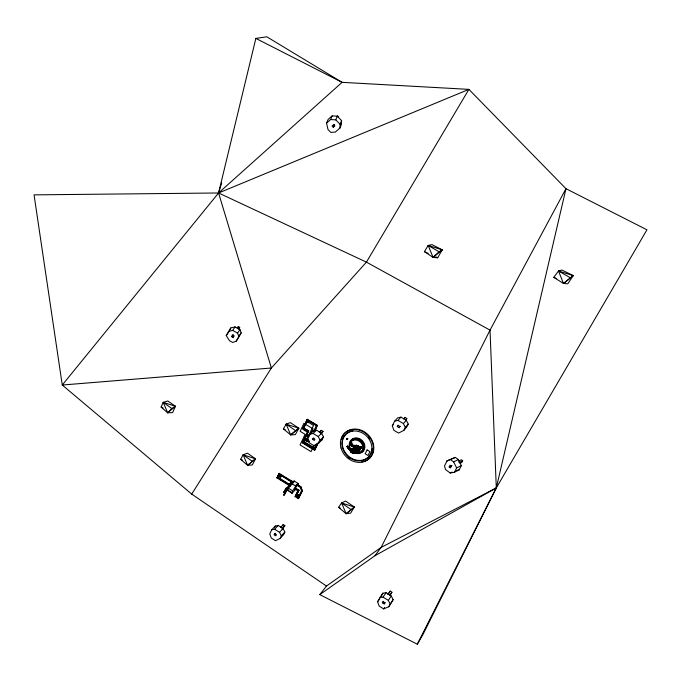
<?xml version="1.0" encoding="UTF-8"?>
<svg xmlns="http://www.w3.org/2000/svg" width="681" height="681" viewBox="0 0 681 681"><rect width="100%" height="100%" fill="white"/><g stroke="black" fill="none" stroke-linecap="round" stroke-linejoin="round"><path stroke-width="1.02" d="M339.998 127.977L340.066 124.265L341.547 120.571L337.299 116.196L332.166 115.889L328.114 119.464L326.539 123.142L328.021 129.552L330.779 132.378L335.273 132.097L339.998 127.977L341.47 124.265L341.547 120.571M358.904 450.371L360.189 448.958L360.155 449.86L357.712 452.822L354.954 452.618L354.588 453.24L351.983 452.78L348.246 448.089L348.544 447.613L353.984 449.852L356.606 451.903C366.463 441.756 360.062 449.869 356.972 452.712L359.304 449.554L356.384 445.246C353.379 446.132 347.65 444.838 352 443.161C350.783 447.085 348.927 444.982 351.762 442.769M351.362 450.958L351.966 451.18L350.247 450.03C351.592 453.938 345.386 444.148 350.672 449.222L349.268 448.047L348.561 448.779L353.26 452.856L354.239 450.473L356.75 447.621L356.835 445.868L350.451 444.599M353.371 452.593L353.558 453.044L353.703 451.843L352.715 451.648L352.264 452.593L353.345 453.044L353.064 451.707L353.558 453.044L352.264 452.593M358.419 452.184L360.385 448.141L354.239 450.473M354.954 452.618L357.712 452.822L359.304 449.554L356.299 448.132L352.843 449.63L354.988 448.089L354.946 445.459M354.154 452.439L354.588 453.24L356.401 449.647L359.304 449.554L356.231 452.601L354.588 453.24L353.814 451.614L353.984 449.852L350.834 449.4L350.885 450.115M356.623 452.788L356.299 448.132L354.988 448.089L355.133 446.651L356.835 445.868L361.279 447.136L358.504 451.188L357.959 450.728M356.606 451.903L358.215 449.511L358.189 447.408L358.002 446.217L356.384 445.246L358.002 446.217M417.308 644.2L496.304 487.928L565.971 188.688L468.894 89.373L342.083 82.341L255.86 38.408L218.575 192.978L62.269 385.029L191.701 494.091L326.471 586.06L381.13 547.405L496.304 487.928L646.95 229.803L565.971 188.688L490.022 330.132L381.13 547.405L374.993 555.705L319.781 594.624L417.308 644.2L422.833 634.726L496.304 487.928L490.022 330.132L366.429 262.134L218.575 192.978L34.05 194.868L62.269 385.029L271.378 368.012L366.429 262.134L468.894 89.373L218.575 192.978L271.378 368.012L191.701 494.091M349.974 450.252L348.246 448.089L350.153 448.387A3.32 1.864 26 0 1 351.677 449L353.26 452.856L353.49 452.244M221.708 182.831L218.575 192.978L342.083 82.341L266.807 36.8L255.86 38.408M288.335 488.362L287.944 489.103L288.404 488.328M359.926 446.796L358.844 448.277M333.273 127.253L334.89 125.84L333.707 124.623L332.09 126.036L333.273 127.253L334.414 124.478M340.066 124.265L335.784 119.865L337.299 116.196M347.148 446.923L347.327 446.498L349.957 448.515L349.344 449.469A1.124 0.63 26 0 1 349.183 449.273L347.148 446.923L347.387 446.004L349.957 448.515L355.159 448.626L354.52 449.315M326.539 123.142L330.617 119.55L332.166 115.889M161.116 407.059L163.202 402.352L167.798 400.964L175.451 406.293L172.616 412.609L167.671 412.805L161.116 407.059L163.031 407.987M353.524 452.601L353.89 451.775L355.329 451.452L355.669 452.022L355.005 453.384L353.524 452.601L355.005 453.384L354.171 451.699L354.741 453.376L354.401 452.856M348.561 448.779L351.983 452.78L352.605 451.409L355.584 451.214L356.231 452.601M303.36 427.668C300.423 430.75 315.405 434.504 302.909 428.647L307.284 419.292L317.389 425.319L314.954 430.452M351.038 451.869L350.638 452.542L352.605 451.409L348.698 448.473L349.736 448.319L353.814 451.614M348.144 448.294L348.544 447.613L348.629 448.762L348.144 448.294L348.544 447.613L349.557 449.664A3.294 1.847 26 0 1 350.443 449.945M286.097 490.252L283.747 494.942L286.939 489.554L283.713 492.278L285.901 488.158L287.433 487.639L291.63 480.905L288.497 487.196L291.162 484.523L290.063 485.996L276.92 477.892L278.87 473.704L279.219 473.372L293.86 482.378M276.92 477.892L279.219 473.372M277.916 477.773L279.755 474.24L277.916 477.773L290.557 485.562M302.662 428.877L307.284 419.292M303.59 428.179L308.723 430.877L303.59 428.179L307.548 420.024L316.716 425.497L313.796 431.66M303.837 427.957L307.548 420.024M347.685 446.489L347.455 446.012L347.029 446.591L347.216 446.2L347.489 446.906M307.752 422.211L308.689 421.982L308.221 422.765L307.565 422.373L308.033 421.59M348.485 448.149L348.927 447.604L350.792 449.162M351.6 443.101L350.553 445.587L354.988 448.089M350.894 445.204L351.166 444.633L350.57 444.276L350.179 445.178L350.894 445.204L350.298 444.846M349.14 449.588L349.736 448.319L350.315 449.477M349.344 449.469L349.957 448.515L349.455 448.694L347.327 446.498M318.768 441.867L314.622 450.269L302.355 442.871L307.557 431.814M307.803 431.584L302.355 442.871M316.325 444.557L314.392 448.336L303.471 441.748L306.62 435.346M309.302 435.857L306.918 434.418L308.476 431.107M303.471 441.748L308.723 430.877M308.357 436.393L306.595 440.122L307.786 440.837M309.974 434.172L307.872 438.624L309.455 442.956L313.881 445.621L318.699 443.11L322.096 439.79L323.466 436.93L321.619 433.252L316.52 430.196L313.43 430.92L309.974 434.172L313.081 433.448L316.52 430.196M310.604 434.18L313.115 428.868L303.896 423.344L300.168 431.32L305.079 434.274L303.513 437.602L309.123 440.973L308.57 442.131L302.968 438.76L300.057 444.965L311.047 451.605L314.018 445.374M352.503 444.923L353.89 446.6L351.754 446.183L353.499 446.83L353.337 446.302L354.784 447.426M351.26 451.231L351.932 450.907M313.975 431.013L316.716 425.497M314.716 430.681L317.389 425.319M287.399 489.903L291.553 483.527L294.115 480.956L298.329 483.544L297.997 484.234A3.414 0.511 -59.1 0 0 295.443 488.183A3.414 0.511 -59.1 0 0 295.486 489.486L292.106 493.291L287.399 489.903L292.106 493.291M312.545 439.373L313.132 438.138L314.886 439.194L314.299 440.428L312.545 439.373L313.915 438.062M294.115 480.956L293.792 481.646A3.414 0.528 -59.1 0 0 292.03 484.097M271.71 529.784L269.761 533.895L271.293 538.024L275.507 540.688L280.053 538.492L283.577 534.679L284.854 532.04L283.066 528.516L278.206 525.468L275.286 526.03L271.71 529.784L274.647 529.222L278.206 525.468M274.511 527.664L275.286 526.03M291.63 492.516L295.775 486.123L298.329 483.544M320.742 431.541L321.321 430.324L323.058 431.354L321.117 433.882M348.987 448.651L349.268 448.047M314.392 448.336L316.512 443.901M274.188 534.764L274.732 533.623L276.409 534.679L275.865 535.819L274.188 534.764L275.609 533.257M314.622 450.269L318.095 443.008M318.699 443.11L320.07 440.224L323.466 436.93M297.35 484.523L300.84 486.668L302.364 490.729L298.397 498.637L295.111 496.602L297.886 490.805L294.388 488.652M295.111 496.602L298.218 490.465L295.597 488.856M296.141 484.327L300.551 487.017L301.845 490.55L298.176 497.802L295.894 496.398L299.019 490.218L295.409 487.996M295.894 496.398L299.019 490.218M282.675 525.741L283.219 524.617L284.871 525.655L282.223 529.026M297.563 495.402C297.648 493.521 298.542 497.019 297.742 495.215M298.057 495.41L298.661 495.027L298.201 495.802M298.176 497.802L301.845 490.55M298.397 498.637L302.364 490.729M280.053 538.492L281.33 535.845L284.854 532.04M346.689 439.194L347.531 439.424L346.689 439.194L347.165 438.402L347.199 439.219M347.361 439.594L347.829 438.802M354.912 452.925L355.942 451.605L356.512 452.933L354.912 452.925L356.393 451.988M358.112 452.005L360.189 448.958M392.29 425.812L394.639 421.173L397.619 417.896L400.939 417.138L406.336 420.279L408.234 424.093L406.71 427.072L403.782 430.418L398.572 433.065L393.89 430.315L392.29 425.812L393.49 424.493M397.278 426.57L397.925 425.284L399.79 426.374L399.134 427.659L397.278 426.57L398.462 425.242M404.344 418.67L404.991 417.402L406.821 418.474L406.174 419.743M403.782 430.418L405.314 427.421L408.234 424.093M447.068 460.875L444.506 465.898L445.519 469.558L450.175 473.006L454.389 472.282L459.122 469.941L461.369 465.608L458.356 459.607L455.342 457.402L447.068 460.875L455.342 457.402M449.171 466.962L450.056 465.234L451.358 466.196L450.473 467.915L449.171 466.962L452.031 465.583M226.228 335.563L230.825 327.919L235.098 326.897L239.993 329.595L241.159 332.813L236.281 341.121L232.715 342.492L229.54 340.738L226.228 335.563L228.705 332.022M229.557 330.379L230.825 327.919M454.389 472.282L456.636 467.915L461.369 465.608M458.585 461.139L461.403 459.786L462.688 460.722L461.812 462.425L459.93 463.335M231.685 336.669L232.536 335.035L233.898 335.793L233.047 337.427L231.685 336.669L233.149 334.541M237.507 328.216L238.35 326.608L239.686 327.348L238.852 328.957M236.281 341.121L241.159 332.813M255.52 458.807L252.31 464.936L247.595 465.31L240.665 459.3L243.16 454.814L247.433 453.18L255.52 458.807L247.595 465.31L243.16 454.814L255.52 458.807L247.595 465.31M284.028 492.474L286.216 488.354L287.748 487.834L291.945 481.101L288.497 487.196M283.441 494.747L284.028 494.917L286.718 489.86M283.747 494.942L284.335 495.104L287.484 489.213M377.597 601.757L382.841 593.202L386.05 592.7L391.269 595.977L393.116 599.655L388.706 606.788L383.684 608.916L379.155 606.056L377.597 601.757L379.606 598.82M354.009 449.128L355.269 449.307L354.912 450.839L354.026 451.043L352.094 449.928M381.054 596.522L382.841 593.202M298.814 428.213L295.341 434.606L290.668 434.887L283.407 428.877L286.165 424.144L290.336 422.62L298.814 428.213L290.668 434.887L286.165 424.144L298.814 428.213L290.668 434.887M382.407 602.787L383.037 601.629L384.833 602.762L384.212 603.919L382.407 602.787L383.403 601.314M390.119 595.109L391.915 592.206L390.145 591.099L388.34 593.994M388.706 606.788L393.116 599.655M437.687 257.776L442.224 249.842L432.094 244.641L428.204 245.441L424.391 251.63L433.073 257.418L437.687 257.776L435.789 256.899M354.367 507.073L350.621 513.151L346.11 513.704L338.568 507.319L341.615 502.953L345.556 501.054L354.367 507.073L346.11 513.704L341.615 502.953L354.367 507.073L346.11 513.704M359.457 450.422L361.373 447.383L357.448 445.808L358.776 446.149L359.738 447.272L361.279 447.136M573.223 275.609L567.809 283.773L563.493 283.5L553.789 277.32L558.505 270.995L561.902 270.034L573.223 275.609L563.493 283.5L558.505 270.995L573.223 275.609L563.493 283.5M383.684 608.916L384.671 607.426M390.179 604.098L388.323 600.395L391.269 595.977M389.566 595.713L391.915 592.206M384.212 603.919L385.199 602.438M387.787 594.59L390.145 591.099M379.845 597.586L383.062 597.092L386.05 592.7M238.767 336.363L237.584 333.128L239.993 329.595M238.571 328.983L239.686 327.348M233.047 337.427L234.026 336.005M237.218 328.233L238.35 326.608M228.356 331.434L232.655 330.404L235.098 326.897M361.373 447.383L358.504 451.188L359.313 451.171M319.781 594.624L326.471 586.06M405.314 427.421L403.407 423.582L406.336 420.279M405.459 419.998L406.821 418.474M399.134 427.659L400.317 426.332M403.629 418.926L404.991 417.402M394.639 421.173L397.976 420.407L400.939 417.138M282.062 528.652L284.871 525.655M281.33 535.845L279.533 532.295L283.066 528.516M280.402 527.605L283.219 524.617M167.671 412.805L171.808 408.498L175.451 406.293L163.202 402.352L167.671 412.805L175.451 406.293M298.661 495.027L297.835 494.823M301.513 490.89L300.551 487.017M347.165 438.402L347.659 438.973M300.84 486.668L302.032 491.069M283.713 492.278L285.169 490.814M289.646 486.532L290.353 485.825M288.182 487.009L290.855 484.336M321.023 433.303L323.058 431.354M320.07 440.224L318.214 436.521L321.619 433.252M319.287 432.265L321.321 430.324M433.073 257.418L439.007 251.8L442.224 249.842L428.204 245.441L433.073 257.418L442.224 249.842M306.918 434.418L308.902 435.236L313.49 425.514L309.097 422.663M354.435 449.29L355.159 448.626L349.617 448.89L353.601 449.239M308.399 422.603L307.855 421.76L308.51 422.152M351.26 452.15L350.672 452.465L352.605 451.409M354.18 448.805L352.843 449.63L355.159 448.626L349.183 449.273M374.993 555.705L496.304 487.928M320.504 440.624L322.096 439.79M450.175 473.006L452.073 472.069M458.926 462.535L462.688 460.722M450.584 459.649L453.614 461.871L458.356 459.607M353.72 449.213L355.159 448.626M353.984 449.852L351.941 450.482L348.698 448.473L351.873 451.435L348.629 448.626L351.439 452.371M355.669 452.022L353.89 451.775L354.741 453.376L354.665 452.814M456.602 470.384L459.122 469.941M351.762 445.749L355.227 447.902L350.826 445.008L356.75 447.621L358.189 447.408M360.828 447.638L359.287 447.775L358.095 446.813M353.652 449.341L351.932 449.392L352.392 448.753L351.592 448.549L352.426 448.856M330.617 119.55L335.784 119.865M353.89 452.303L352.715 451.648L353.345 453.044L353.15 452.618M553.789 277.32L556.59 278.614M424.391 251.63L428.196 253.383M283.407 428.877L285.245 429.762M240.665 459.3L242.462 460.169M338.568 507.319L340.423 508.222M350.826 445.008L355.141 447.247M232.655 330.404L237.584 333.128M558.505 270.995L570.329 277.754M397.976 420.407L403.407 423.582M428.204 245.441L439.007 251.8M307.037 419.513L317.142 425.548M307.31 420.254L316.478 425.727M356.878 452.329L357.712 452.822M313.081 433.448L318.214 436.521M353.201 446.591L355.508 447.979M306.373 435.576L308.757 437.006M303.709 441.509L314.639 448.098M303.479 443.161L313.992 449.503M278.87 473.704L293.528 482.718M279.406 474.572L292.983 482.914M296.601 485.136L300.219 487.366M291.553 483.527L295.775 486.123M278.257 477.441L290.898 485.221M295.069 488.337L298.687 490.567M277.261 477.56L279.006 478.632M280.751 479.713L289.485 485.085M288.25 488.124L292.481 490.737M296.226 496.049L298.508 497.462M295.443 496.253L297.912 497.777M383.062 597.092L388.323 600.395M274.647 529.222L279.533 532.295M286.165 424.144L295.443 430.545M341.615 502.953L351.149 509.669M243.16 454.814L252.089 461.182M163.202 402.352L171.808 408.498M348.263 448.217L348.902 448.745M356.665 452.627L355.542 451.656L356.214 453.018L355.771 451.614M356.75 447.621L357.934 448.788M337.342 115.83L338.508 117.03M355.133 446.651L356.299 448.132M348.34 447.885L348.774 448.456M352.247 449.366L352.69 449.996M351.387 451.724L351.983 452.78M453.614 461.871L456.636 467.915M355.542 451.656L356.512 452.933L355.942 451.605M351.788 443.084L351.822 443.544M341.283 439.262A17.663 15.22 44.5 0 1 358.461 429.422A17.663 15.22 44.5 0 1 373.741 446.276A17.663 15.22 44.5 0 1 361.747 461.837M349.259 458.517A17.663 15.22 44.5 0 1 347.804 457.402M350.102 448.694A7.236 6.231 44.5 0 1 354.878 439.926A7.236 6.231 44.5 0 1 362.922 448.124A7.236 6.231 44.5 0 1 353.975 452.644M349.625 445.153A8.189 7.057 44.5 0 1 349.685 443.195M350.264 441.399A8.189 7.057 44.5 0 1 362.113 440.42A8.189 7.057 44.5 0 1 361.671 452.346M372.286 448.387A16.046 13.824 44.5 0 1 358.3 460.407A16.046 13.824 44.5 0 1 342.543 445.961A16.046 13.824 44.5 0 1 352.996 430.698M368.327 437.108A16.046 13.824 44.5 0 1 369.579 438.811M349.634 447.596A8.198 7.065 44.5 0 1 356.069 438.368A8.198 7.065 44.5 0 1 364.369 448.362A8.198 7.065 44.5 0 1 353.626 452.405M350.06 444.557A7.227 6.223 44.5 0 1 356.086 439.271A7.227 6.223 44.5 0 1 363.296 445.127A7.227 6.223 44.5 0 1 359.755 452.431M307.335 440.564L306.927 441.467L305.505 440.607L306.39 438.726L307.812 439.577L307.335 440.564M279.976 475.874L279.516 476.862L280.581 477.526L281.049 476.538L279.976 475.874M367.102 449.928L365.169 453.793L368.029 455.504L369.97 451.639L367.102 449.928M351.302 452.124L350.638 452.542L351.387 452.082M341.002 447.945A17.68 15.229 44.5 0 0 368.71 459.079A17.68 15.229 44.5 0 0 361.032 430.75A17.68 15.229 44.5 0 0 341.002 447.945M342.475 447.877A16.063 13.833 44.5 0 0 367.689 457.811A16.063 13.833 44.5 0 0 360.53 432.103A16.063 13.833 44.5 0 0 342.475 447.877"/></g></svg>
